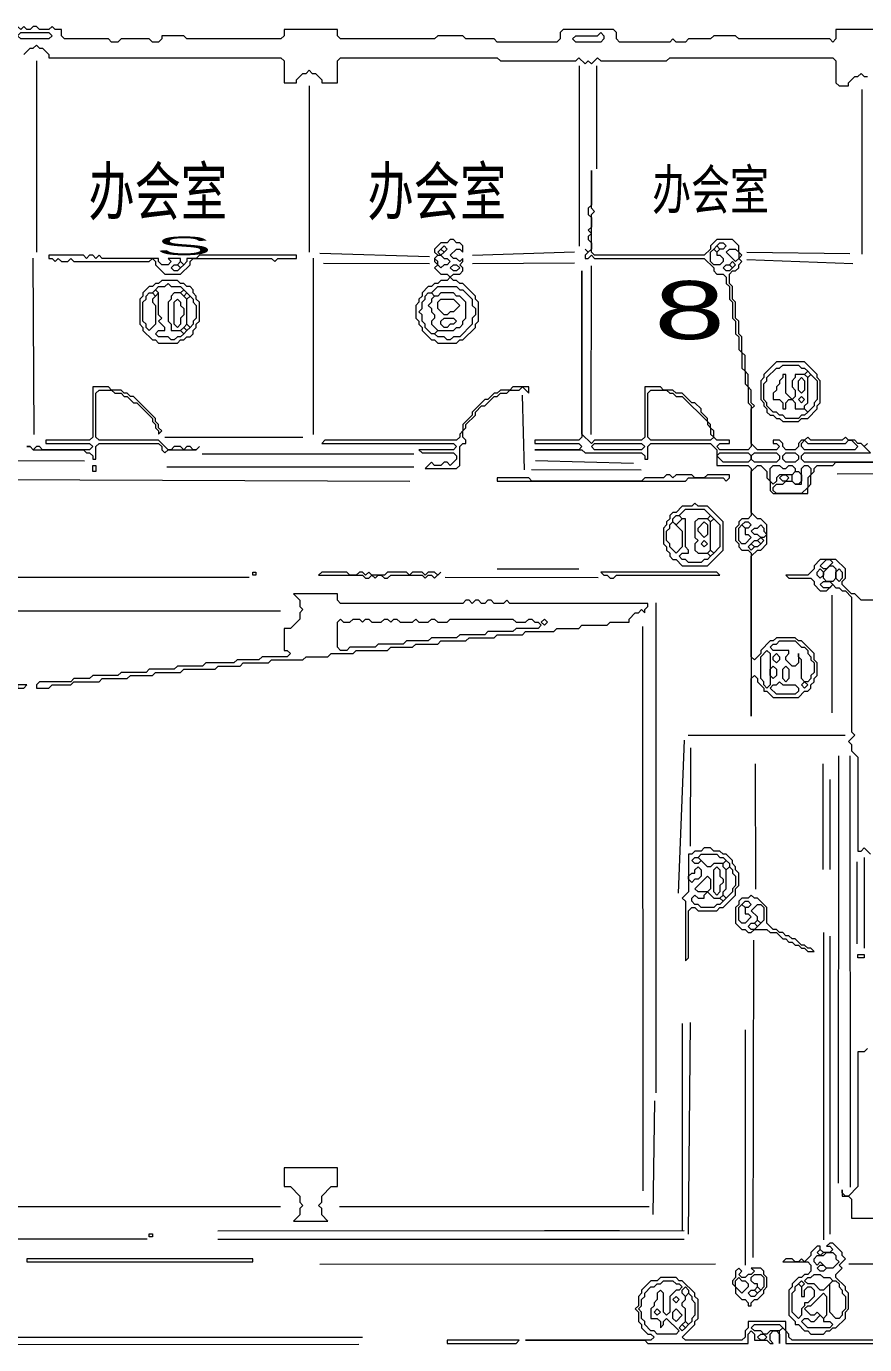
# Model space of a CAD drawing. Extents: x 10 to 1971, y 11 to 1392.
# Drawn here: x 1030.8 to 1298.1, y 613.6 to 1034 of the extents above; entities that cross this region are included whole.
import ezdxf

# ---------------------------------------------------------------- set-up
doc = ezdxf.new("R2010")
doc.units = 0
for name, color, linetype, lineweight in [('OCR_TEXT', 6, 'Continuous', 0), ('TRACE_CURVE', 6, 'Continuous', 0), ('TRACE_STRAIGHT', 5, 'Continuous', 0), ('TRACE_TEXT_SYMBOL', 6, 'Continuous', 0)]:
    doc.layers.add(name, color=color, linetype=linetype, lineweight=lineweight)
doc.styles.add('wqy-unicode', font='wqy-unicode.lff')

msp = doc.modelspace()

# ---------------------------------------------------------------- linework, layer by layer
at = {"layer": 'TRACE_CURVE', "color": 6}
for points in [[(1211, 988), (1211, 977), (1210, 976), (1210, 974), (1211, 973), (1211, 970), (1210, 969), (1211, 968), (1210, 967), (1210, 966), (1211, 965), (1211, 963), (1210, 962), (1209, 963), (1210, 962), (1209, 961), (1209, 960), (1210, 960), (1211, 961), (1212, 960), (1247, 960), (1250, 957), (1250, 956), (1251, 955), (1253, 955), (1254, 954), (1254, 952), (1255, 951), (1255, 947), (1256, 946), (1256, 941), (1257, 940), (1257, 936), (1258, 935), (1258, 931), (1259, 930), (1259, 925), (1260, 924), (1260, 920), (1261, 919), (1261, 914), (1262, 913), (1262, 900), (1261, 899), (1252, 899), (1251, 900), (1252, 901), (1255, 901), (1255, 902), (1251, 902), (1250, 903), (1250, 905), (1249, 906), (1249, 907), (1248, 908), (1248, 909), (1246, 911), (1246, 912), (1244, 914), (1243, 914), (1240, 917), (1238, 917), (1237, 918), (1234, 918)], [(1259, 935), (1258, 936), (1258, 940), (1257, 941), (1257, 946), (1256, 947), (1256, 951), (1255, 952), (1255, 955), (1256, 956), (1257, 956), (1258, 957), (1258, 958), (1259, 959), (1258, 960), (1259, 961), (1258, 962), (1258, 964), (1256, 966), (1251, 966), (1249, 964), (1249, 963), (1247, 961), (1212, 961), (1211, 962), (1211, 974), (1212, 975), (1211, 976), (1211, 988)], [(1234, 918), (1233, 919), (1228, 919), (1228, 903), (1227, 902), (1212, 902), (1211, 901), (1208, 904), (1208, 956), (1208, 903), (1207, 902), (1193, 902), (1193, 901), (1207, 901), (1208, 900), (1207, 899), (1193, 899), (1208, 899), (1209, 898), (1227, 898), (1228, 897), (1228, 896), (1229, 896), (1229, 900), (1230, 901), (1249, 901), (1251, 899), (1251, 894), (1261, 894), (1262, 893), (1262, 878), (1261, 877), (1259, 877), (1258, 876), (1258, 875), (1257, 874), (1257, 870), (1258, 869), (1258, 868), (1259, 867), (1261, 867), (1262, 866), (1262, 814), (1262, 826), (1263, 827), (1264, 826), (1264, 825), (1266, 823), (1266, 822), (1267, 822), (1269, 820), (1277, 820), (1279, 822), (1280, 822), (1281, 823), (1281, 824), (1282, 825), (1282, 826), (1283, 827), (1283, 831), (1282, 832), (1282, 834), (1278, 838), (1277, 838)], [(1342, 895), (1279, 895), (1278, 896), (1278, 897), (1279, 898), (1300, 898), (1298, 900), (1299, 901), (1298, 900), (1297, 901), (1296, 901), (1295, 902), (1293, 902), (1292, 903), (1291, 902), (1281, 902), (1280, 903), (1279, 902), (1278, 902), (1277, 901), (1277, 900), (1276, 899), (1273, 899), (1272, 900), (1272, 901), (1271, 902), (1269, 902), (1269, 901), (1270, 901), (1271, 900), (1270, 899), (1264, 899), (1262, 901), (1262, 912), (1263, 913), (1262, 914), (1262, 918), (1261, 919), (1261, 923), (1260, 924), (1260, 929), (1259, 930), (1259, 935)], [(1277, 838), (1276, 839), (1270, 839), (1269, 838), (1268, 838), (1265, 835), (1265, 834), (1263, 832), (1262, 833), (1262, 865), (1264, 867), (1265, 867), (1267, 869), (1267, 875), (1265, 877), (1264, 877), (1262, 879), (1262, 892), (1264, 894), (1265, 894), (1267, 892), (1267, 890), (1268, 889), (1268, 886), (1269, 885), (1280, 885), (1280, 887), (1281, 888), (1281, 891), (1282, 892), (1282, 893), (1283, 894), (1288, 894), (1289, 895), (1318, 895)], [(1304, 851), (1297, 851), (1295, 853), (1294, 853), (1291, 856), (1291, 857), (1292, 858), (1292, 861), (1289, 864), (1284, 864), (1282, 862), (1282, 861), (1280, 859), (1273, 859), (1274, 858), (1281, 858), (1282, 857), (1282, 856), (1284, 854), (1286, 854), (1288, 856), (1289, 855), (1290, 855), (1291, 854), (1292, 854), (1294, 852), (1294, 809), (1295, 808), (1293, 806), (1294, 805), (1294, 803), (1296, 801), (1296, 771), (1297, 771), (1298, 772), (1300, 770)], [(1299, 708), (1298, 707), (1296, 707), (1296, 664), (1293, 661), (1292, 661), (1291, 662), (1291, 663), (1291, 661), (1293, 661), (1294, 660), (1294, 654), (1302, 654)]]:
    msp.add_lwpolyline(points, dxfattribs=at)
for points in [[(1249, 962), (1250, 963), (1251, 962), (1251, 961), (1252, 961), (1253, 960), (1253, 959), (1252, 958), (1250, 958), (1249, 959)], [(1250, 963), (1251, 964), (1252, 963), (1251, 962)], [(1251, 964), (1252, 965), (1253, 965), (1254, 964), (1253, 963), (1252, 963)], [(1254, 962), (1255, 963), (1257, 963), (1258, 962), (1258, 960), (1257, 959)], [(1255, 958), (1256, 959), (1257, 958), (1256, 957)], [(1253, 957), (1254, 958), (1255, 958), (1256, 957), (1255, 956), (1254, 956)], [(1229, 917), (1230, 918), (1235, 918), (1236, 917), (1237, 917), (1238, 916), (1240, 916), (1248, 908), (1248, 907), (1249, 906), (1249, 904), (1250, 903), (1249, 902), (1230, 902), (1229, 903)], [(1211, 900), (1212, 901), (1227, 901), (1228, 900), (1227, 899), (1212, 899)], [(1278, 901), (1279, 902), (1280, 901), (1292, 901), (1293, 902), (1294, 902), (1296, 900), (1295, 899), (1279, 899), (1278, 900)], [(1251, 897), (1252, 898), (1261, 898), (1262, 897), (1262, 896), (1261, 895), (1253, 895)], [(1262, 897), (1263, 898), (1270, 898), (1271, 897), (1271, 896), (1270, 895), (1263, 895), (1262, 896)], [(1272, 897), (1273, 898), (1276, 898), (1277, 897), (1277, 896), (1276, 895), (1273, 895), (1272, 896)], [(1268, 893), (1269, 894), (1271, 894), (1272, 893), (1273, 893), (1274, 894), (1275, 894), (1276, 893), (1276, 892), (1275, 891), (1271, 891), (1270, 890), (1270, 889), (1269, 888), (1268, 889)], [(1278, 893), (1279, 894), (1280, 894), (1281, 893), (1281, 891), (1280, 890), (1280, 887), (1278, 885), (1270, 885), (1269, 886), (1269, 887), (1270, 888), (1272, 888), (1273, 889), (1275, 889), (1276, 888), (1278, 888)], [(1275, 891), (1276, 892), (1277, 892), (1278, 891), (1278, 889), (1277, 888), (1276, 888), (1275, 889)], [(1271, 890), (1272, 891), (1273, 891), (1274, 890), (1273, 889), (1272, 889)], [(1258, 874), (1259, 875), (1260, 874), (1260, 872), (1261, 872), (1262, 871), (1260, 869), (1259, 869), (1258, 870)], [(1259, 875), (1260, 876), (1261, 876), (1262, 875), (1261, 874), (1260, 874)], [(1264, 874), (1265, 875), (1266, 874), (1266, 873), (1267, 872), (1266, 871), (1265, 871), (1264, 872), (1263, 872), (1262, 873), (1263, 874)], [(1264, 870), (1265, 871), (1266, 870), (1265, 869)], [(1261, 868), (1262, 869), (1263, 868), (1262, 867)], [(1262, 869), (1263, 870), (1264, 870), (1265, 869), (1264, 868), (1263, 868)], [(1286, 864), (1287, 864), (1288, 863), (1286, 861), (1285, 861), (1284, 862)], [(1287, 862), (1288, 862), (1289, 861), (1289, 858), (1288, 857), (1286, 857), (1285, 858), (1285, 860)], [(1283, 860), (1284, 861), (1285, 860), (1285, 859), (1284, 858), (1283, 859)], [(1289, 860), (1290, 861), (1291, 860), (1291, 858), (1290, 857), (1289, 858)], [(1284, 856), (1285, 857), (1287, 857), (1288, 856), (1287, 855), (1285, 855)], [(1270, 837), (1271, 838), (1276, 838), (1278, 836), (1279, 836), (1280, 835), (1280, 834), (1281, 833), (1281, 832), (1282, 831), (1282, 828), (1281, 827), (1281, 826), (1280, 825), (1279, 825), (1278, 826), (1278, 832), (1277, 833), (1277, 834), (1277, 831), (1276, 830), (1275, 830), (1273, 832), (1273, 833), (1274, 834), (1274, 835), (1269, 835), (1268, 836), (1269, 837)], [(1267, 835), (1268, 834), (1268, 824), (1267, 823), (1266, 824), (1266, 825), (1265, 826), (1265, 833)], [(1269, 833), (1270, 834), (1271, 833), (1271, 832), (1270, 831), (1269, 832)], [(1268, 829), (1269, 830), (1270, 829), (1270, 827), (1269, 826), (1268, 827)], [(1272, 829), (1273, 830), (1274, 829), (1274, 826), (1273, 825), (1272, 826)], [(1270, 824), (1271, 825), (1272, 824), (1276, 824), (1277, 823), (1277, 822), (1276, 821), (1270, 821), (1268, 823), (1269, 824)], [(1278, 824), (1279, 825), (1280, 824), (1279, 823)]]:
    msp.add_lwpolyline(points, close=True, dxfattribs=at)
at = {"layer": 'TRACE_STRAIGHT', "color": 5}
for p, q in [((1034, 1023), (1034, 962)), ((1207.05, 1021.38), (1207.13, 963.87)), ((1212.64, 1021.38), (1212.65, 988.62)), ((1121, 1015), (1121, 962)), ((1297.35, 961.38), (1297.38, 1013.88)), ((1032.86, 960.12), (1033.23, 903.86)), ((1122.38, 903.87), (1122.39, 960.12)), ((1124.38, 961.67), (1159.39, 960.64)), ((1125.62, 958.52), (1159.37, 958.36)), ((1173.1, 961.02), (1205.64, 962.08)), ((1173.12, 958.36), (1205.63, 958.56)), ((1260.61, 959.61), (1294.36, 958.36)), ((1260.62, 961.96), (1293.4, 961.61)), ((1210.88, 903.87), (1211.08, 957.63)), ((1188.89, 916.36), (1189.52, 892.63)), ((1075, 903), (1119, 903)), ((1016.88, 895.63), (1049.38, 895.49)), ((1086.88, 897.65), (1154.38, 897.64)), ((1193.14, 895.51), (1224.4, 894.67)), ((1075.62, 893.53), (1154.37, 893.5)), ((1191.88, 892.72), (1226.87, 892.6)), ((1289.38, 891.35), (1318.12, 891.37)), ((1018.12, 889.47), (1153.13, 889)), ((1020.62, 858.4), (1101.88, 858.38)), ((1164.37, 858.32), (1213.13, 858.25)), ((1181, 861), (1207, 861)), ((1231.69, 693.88), (1231.69, 850.12)), ((1287.64, 852.63), (1287.7, 815.12)), ((865.63, 847.66), (1111.88, 847.59)), ((1227.29, 842.63), (1227.41, 662.63)), ((1241.87, 807.96), (1291.88, 807.94)), ((1238.75, 757.55), (1240.7, 806.37)), ((1242.6, 772.62), (1242.68, 803.88)), ((1263.28, 798.88), (1263.29, 758.87)), ((1284.86, 765.12), (1284.88, 798.87)), ((1289.84, 665.12), (1289.91, 801.38)), ((1293.41, 801.37), (1293.49, 663.87)), ((1287.1, 765.12), (1287.17, 793.88)), ((1295.62, 767.62), (1295.62, 741.38)), ((1298, 769), (1298, 740)), ((1285, 745), (1285, 647)), ((1262.59, 641.37), (1262.84, 742.63)), ((1287.11, 648.88), (1287.12, 743.88)), ((1240, 716), (1240, 650)), ((1241.95, 648.86), (1242.58, 716.39)), ((1260, 714), (1260, 639)), ((1230.66, 655.14), (1231.18, 691.4)), ((865.63, 657.66), (1111.88, 657.63)), ((1130.63, 657.68), (1229.38, 657.63)), ((1091.88, 649.88), (1240.63, 649.98)), ((1196, 650), (1220, 650)), ((853.12, 647.3), (1069.38, 647.33)), ((1091.88, 647.3), (1240.62, 647.29)), ((1124.37, 639.33), (1250.62, 639.35)), ((1293.12, 639.38), (1323.13, 639.29)), ((999, 616), (1138, 616)), ((1013.13, 613.62), (1136.88, 613.81))]:
    msp.add_line(p, q, dxfattribs=at)
at = {"layer": 'TRACE_TEXT_SYMBOL', "color": 6}
for points in [[(1073, 1029), (1071, 1029), (1070, 1030), (1061, 1030), (1060, 1029), (1058, 1029), (1057, 1030), (1043, 1030), (1042, 1031), (1042, 1033), (1040, 1033), (1039, 1034), (1038, 1033), (1035, 1033), (1034, 1034), (1033, 1034), (1032, 1033), (1031, 1033), (1030, 1034), (1029, 1033), (1028, 1034)], [(1306, 1033), (1289, 1033), (1289, 1030), (1288, 1029), (1287, 1030), (1258, 1030), (1257, 1031), (1250, 1031), (1249, 1030), (1242, 1030), (1241, 1029), (1238, 1029), (1237, 1030), (1236, 1029), (1220, 1029), (1219, 1030), (1219, 1032), (1218, 1033), (1202, 1033), (1201, 1032), (1201, 1030), (1200, 1029), (1181, 1029), (1180, 1030), (1171, 1030), (1170, 1031), (1162, 1031), (1161, 1030), (1131, 1030), (1130, 1031), (1130, 1033), (1113, 1033), (1113, 1031), (1112, 1030), (1082, 1030), (1081, 1031), (1074, 1031), (1074, 1030), (1073, 1029)], [(1030, 1025), (1032, 1027), (1033, 1027), (1034, 1028), (1035, 1027), (1036, 1027), (1038, 1025), (1038, 1024), (1112, 1024), (1113, 1023), (1113, 1016), (1117, 1016), (1117, 1017), (1119, 1019), (1120, 1019), (1121, 1020), (1122, 1019), (1123, 1019), (1125, 1017), (1125, 1016), (1130, 1016), (1130, 1023), (1131, 1024), (1181, 1024), (1182, 1023), (1206, 1023), (1207, 1024), (1209, 1022), (1210, 1023), (1211, 1022), (1213, 1024), (1214, 1023), (1235, 1023), (1236, 1024), (1288, 1024), (1289, 1023), (1289, 1016), (1290, 1015), (1293, 1015), (1293, 1016), (1295, 1018), (1296, 1018), (1297, 1019), (1298, 1018), (1299, 1018)], [(1052, 919), (1052, 903), (1051, 902), (1037, 902), (1037, 901), (1051, 901), (1052, 900), (1051, 899), (1036, 899), (1035, 900), (1034, 900), (1033, 899), (1032, 900), (1031, 900), (1032, 900), (1033, 899), (1049, 899), (1050, 898), (1051, 898), (1052, 897), (1052, 896), (1053, 896), (1053, 900), (1054, 901), (1073, 901), (1074, 900), (1074, 899), (1075, 898), (1076, 899), (1085, 899), (1086, 900), (1085, 899), (1084, 899), (1083, 900), (1082, 900), (1081, 899), (1080, 900), (1078, 900), (1077, 899), (1076, 899), (1073, 902), (1054, 902), (1053, 903), (1053, 917), (1054, 918), (1058, 918), (1059, 917), (1061, 917), (1062, 916), (1063, 916), (1065, 914), (1066, 914), (1071, 909), (1071, 908), (1072, 907), (1072, 906), (1073, 905), (1073, 904), (1074, 905), (1073, 906), (1073, 907), (1072, 908), (1072, 909), (1065, 916)], [(1065, 916), (1064, 916), (1063, 917), (1062, 917), (1061, 918), (1058, 918), (1057, 919), (1052, 919)], [(1116, 853), (1118, 851), (1118, 849), (1119, 848), (1118, 847), (1118, 845), (1115, 842), (1113, 842), (1113, 835), (1114, 835), (1115, 834), (1114, 833), (1106, 833), (1105, 832), (1098, 832), (1097, 831), (1088, 831), (1087, 830), (1079, 830), (1078, 829), (1070, 829), (1069, 828), (1061, 828), (1060, 827), (1052, 827), (1051, 826), (1046, 826), (1045, 825), (1035, 825), (1034, 824), (1034, 823), (1038, 823), (1039, 824), (1045, 824), (1046, 825), (1054, 825), (1055, 826), (1063, 826), (1064, 827), (1071, 827), (1072, 828), (1080, 828), (1081, 829), (1091, 829), (1092, 830), (1099, 830), (1100, 831), (1108, 831), (1109, 832), (1119, 832), (1120, 833), (1127, 833), (1128, 834), (1135, 834), (1136, 835), (1146, 835), (1147, 836), (1154, 836), (1155, 837), (1162, 837), (1163, 838), (1171, 838), (1172, 839), (1180, 839)], [(1180, 839), (1181, 840), (1189, 840), (1190, 841), (1199, 841), (1200, 842), (1207, 842), (1208, 843), (1216, 843), (1217, 844), (1223, 844), (1223, 845), (1225, 847), (1226, 847), (1227, 848), (1228, 847), (1228, 848), (1229, 849), (1229, 850), (1185, 850), (1184, 851), (1183, 850), (1180, 850), (1179, 851), (1178, 851), (1177, 850), (1176, 850), (1175, 851), (1174, 851), (1173, 850), (1172, 851), (1171, 851), (1170, 850), (1131, 850), (1130, 851), (1130, 853), (1116, 853)], [(1323, 615), (1275, 615), (1274, 616), (1274, 617), (1273, 618), (1273, 621), (1261, 621), (1261, 619), (1260, 618), (1260, 616), (1259, 615), (1241, 615), (1240, 616), (1244, 620), (1244, 621), (1245, 622), (1245, 628), (1244, 629), (1244, 630), (1240, 634), (1239, 634), (1238, 635), (1233, 635), (1232, 634), (1230, 634), (1227, 631), (1227, 630), (1226, 629), (1226, 626), (1225, 625), (1226, 624), (1226, 621), (1227, 620), (1227, 619), (1229, 617), (1230, 617), (1231, 616), (1230, 615), (1190, 615), (1228, 615), (1229, 614), (1261, 614), (1261, 617), (1262, 618), (1263, 617), (1263, 615), (1267, 615), (1268, 614), (1269, 614), (1268, 615), (1268, 617), (1269, 618), (1270, 618), (1271, 617), (1271, 614), (1271, 618), (1272, 619), (1273, 618), (1273, 614), (1323, 614)]]:
    msp.add_lwpolyline(points, dxfattribs=at)
for points in [[(1028, 1031), (1029, 1032), (1038, 1032), (1039, 1031), (1038, 1030), (1029, 1030)], [(1213, 1031), (1214, 1032), (1215, 1031), (1215, 1030), (1214, 1029), (1206, 1029), (1205, 1030), (1206, 1031)], [(1166, 966), (1165, 965), (1163, 965), (1161, 963), (1161, 962), (1162, 961), (1161, 960), (1161, 959), (1162, 958), (1161, 957), (1163, 955), (1165, 955), (1166, 954), (1165, 953), (1163, 953), (1162, 952), (1161, 952), (1160, 951), (1159, 951), (1157, 949), (1157, 948), (1156, 947), (1156, 946), (1155, 945), (1155, 941), (1156, 940), (1156, 939), (1157, 938), (1157, 937), (1160, 934), (1161, 934), (1162, 933), (1168, 933), (1169, 934), (1170, 934), (1174, 938), (1174, 939), (1175, 940), (1175, 946), (1174, 947), (1174, 948), (1170, 952), (1169, 952), (1168, 953), (1167, 953), (1166, 954), (1167, 955), (1169, 955), (1170, 956), (1170, 957), (1169, 958), (1170, 959), (1170, 960), (1169, 959), (1168, 960), (1167, 960), (1166, 961), (1168, 963), (1169, 963), (1170, 962), (1170, 964), (1169, 965), (1168, 965), (1167, 966)], [(1162, 962), (1163, 963), (1164, 962), (1163, 961)], [(1163, 963), (1164, 964), (1165, 963), (1164, 962)], [(1038, 961), (1038, 960), (1039, 960), (1040, 959), (1041, 960), (1042, 959), (1044, 959), (1045, 960), (1046, 959), (1070, 959), (1071, 960), (1072, 959), (1072, 958), (1075, 955), (1080, 955), (1083, 958), (1083, 959), (1084, 960), (1109, 960), (1110, 959), (1111, 960), (1117, 960), (1117, 961), (1086, 961), (1085, 960), (1082, 960), (1082, 959), (1081, 958), (1080, 959), (1080, 960), (1076, 960), (1077, 959), (1076, 958), (1074, 958), (1073, 959), (1073, 960), (1055, 960), (1054, 961), (1053, 960), (1052, 961), (1051, 961), (1050, 960), (1049, 961)], [(1079, 958), (1080, 959), (1081, 958), (1080, 957)], [(1161, 960), (1162, 961), (1163, 961), (1164, 960), (1165, 960), (1166, 959), (1165, 958), (1164, 958), (1163, 957), (1162, 958), (1162, 959)], [(1077, 957), (1078, 958), (1079, 958), (1080, 957), (1079, 956), (1078, 956)], [(1166, 957), (1167, 958), (1168, 958), (1169, 957), (1168, 956), (1167, 956)], [(1074, 953), (1073, 952), (1072, 952), (1071, 951), (1070, 951), (1068, 949), (1068, 948), (1067, 947), (1067, 939), (1068, 938), (1068, 937), (1071, 934), (1072, 934), (1073, 933), (1079, 933), (1080, 934), (1081, 934), (1082, 935), (1083, 935), (1084, 936), (1084, 937), (1085, 938), (1085, 939), (1086, 940), (1086, 946), (1085, 947), (1085, 948), (1084, 949), (1084, 950), (1083, 951), (1082, 951), (1081, 952), (1080, 952), (1079, 953)], [(1075, 951), (1076, 952), (1077, 951), (1080, 951), (1081, 950), (1080, 949), (1078, 949), (1077, 948), (1077, 947), (1076, 946), (1076, 940), (1077, 939), (1077, 937), (1080, 937), (1081, 936), (1080, 935), (1079, 935), (1078, 934), (1077, 934), (1076, 935), (1073, 935), (1072, 936), (1073, 937), (1075, 937), (1075, 938), (1073, 940), (1074, 941), (1073, 942), (1073, 949), (1072, 950), (1073, 951)], [(1162, 951), (1168, 951), (1169, 950), (1170, 950), (1173, 947), (1173, 945), (1174, 944), (1174, 942), (1173, 941), (1173, 939), (1169, 935), (1167, 935), (1166, 934), (1165, 934), (1164, 935), (1162, 935), (1161, 936), (1162, 937), (1167, 937), (1168, 938), (1169, 938), (1170, 939), (1170, 940), (1171, 941), (1171, 946), (1169, 948), (1168, 948), (1167, 949), (1163, 949), (1162, 948), (1161, 948), (1160, 949)], [(1069, 948), (1070, 949), (1071, 949), (1072, 948), (1071, 947), (1071, 946), (1072, 945), (1072, 939), (1070, 937), (1069, 938), (1069, 939), (1068, 940), (1068, 946), (1069, 947)], [(1071, 949), (1072, 950), (1073, 949), (1072, 948)], [(1078, 946), (1079, 947), (1080, 946), (1080, 945), (1081, 944), (1081, 942), (1080, 941), (1080, 939), (1079, 938), (1078, 939)], [(1080, 949), (1081, 950), (1082, 949), (1081, 948)], [(1081, 948), (1082, 949), (1083, 948), (1082, 947)], [(1082, 947), (1083, 948), (1084, 947), (1084, 946), (1085, 945), (1085, 941), (1084, 940), (1084, 939), (1083, 938), (1082, 939)], [(1158, 948), (1159, 949), (1160, 949), (1161, 948), (1160, 947), (1160, 946), (1159, 945), (1160, 944), (1160, 943), (1161, 942), (1161, 941), (1160, 940), (1160, 939), (1162, 937), (1161, 936), (1160, 936), (1158, 938), (1158, 939), (1157, 940), (1157, 942), (1156, 943), (1157, 944), (1157, 946), (1158, 947)], [(1162, 946), (1163, 947), (1167, 947), (1169, 945), (1167, 943), (1166, 943), (1165, 942), (1164, 942), (1162, 944)], [(1080, 937), (1081, 938), (1082, 937), (1081, 936)], [(1081, 938), (1082, 939), (1083, 938), (1082, 937)], [(1163, 940), (1164, 941), (1167, 941), (1168, 940), (1167, 939), (1166, 939), (1165, 938), (1164, 938), (1163, 939)], [(1270, 927), (1266, 923), (1266, 922), (1265, 921), (1265, 915), (1266, 914), (1266, 913), (1267, 912), (1267, 911), (1268, 910), (1269, 910), (1270, 909), (1271, 909), (1272, 908), (1277, 908), (1278, 909), (1280, 909), (1283, 912), (1283, 913), (1284, 914), (1284, 921), (1283, 922), (1283, 923), (1279, 927)], [(1271, 925), (1272, 926), (1277, 926), (1278, 925), (1279, 925), (1280, 924), (1279, 923), (1276, 923), (1276, 922), (1275, 921), (1275, 919), (1276, 918), (1276, 916), (1275, 915), (1273, 917), (1273, 923), (1272, 923), (1272, 922), (1271, 921), (1271, 920), (1270, 919), (1270, 918), (1269, 917), (1269, 915), (1271, 915), (1272, 914), (1272, 912), (1273, 912), (1273, 914), (1274, 915), (1275, 915), (1276, 914), (1276, 912), (1279, 912), (1280, 911), (1279, 910), (1278, 910), (1277, 909), (1273, 909), (1272, 910), (1271, 910), (1270, 911), (1269, 911), (1267, 913), (1267, 914), (1266, 915), (1266, 920), (1267, 921), (1267, 922), (1270, 925)], [(1277, 921), (1278, 922), (1279, 921), (1279, 918), (1278, 917), (1277, 918)], [(1279, 923), (1280, 924), (1281, 923), (1280, 922)], [(1280, 922), (1281, 923), (1283, 921), (1283, 915), (1282, 914), (1282, 913), (1280, 911), (1279, 912), (1279, 913), (1280, 914)], [(1186, 919), (1185, 918), (1182, 918), (1181, 917), (1180, 917), (1178, 915), (1177, 915), (1173, 911), (1173, 910), (1170, 907), (1170, 905), (1169, 904), (1169, 903), (1168, 902), (1126, 902), (1125, 901), (1167, 901), (1168, 900), (1167, 899), (1156, 899), (1157, 898), (1167, 898), (1168, 897), (1168, 896), (1166, 894), (1165, 895), (1164, 895), (1163, 894), (1161, 894), (1160, 895), (1158, 893), (1168, 893), (1169, 894), (1169, 900), (1170, 901), (1171, 901), (1171, 902), (1170, 903), (1170, 905), (1171, 906), (1171, 907), (1174, 910), (1174, 911), (1176, 913), (1177, 913), (1180, 916), (1181, 916), (1182, 917), (1184, 917), (1185, 918), (1188, 918), (1189, 919), (1191, 917), (1191, 919)], [(1277, 915), (1278, 916), (1279, 915), (1278, 914)], [(1052, 894), (1053, 894), (1053, 892), (1052, 892)], [(1235, 891), (1234, 890), (1228, 890), (1227, 889), (1192, 889), (1191, 890), (1181, 890), (1181, 889), (1241, 889), (1242, 890), (1253, 890), (1254, 889), (1255, 890), (1255, 891), (1248, 891), (1247, 890), (1244, 890), (1243, 891), (1238, 891), (1237, 890), (1236, 891)], [(1244, 882), (1243, 881), (1240, 881), (1238, 879), (1237, 879), (1236, 878), (1236, 877), (1235, 876), (1235, 875), (1234, 874), (1234, 869), (1235, 868), (1235, 867), (1236, 866), (1236, 865), (1237, 864), (1238, 864), (1240, 862), (1248, 862), (1253, 867), (1253, 876), (1248, 881), (1245, 881)], [(1241, 880), (1247, 880), (1249, 878), (1248, 877), (1245, 877), (1244, 876), (1244, 871), (1245, 870), (1244, 869), (1244, 867), (1245, 866), (1248, 866), (1249, 865), (1248, 864), (1247, 864), (1246, 863), (1242, 863), (1241, 864), (1240, 864), (1239, 865), (1240, 866), (1242, 866), (1242, 867), (1241, 868), (1241, 877), (1240, 877), (1239, 878)], [(1236, 875), (1237, 876), (1240, 873), (1240, 868), (1238, 866), (1236, 868), (1236, 869), (1235, 870), (1235, 873), (1236, 874)], [(1237, 877), (1238, 878), (1239, 878), (1240, 877), (1238, 875), (1237, 876)], [(1247, 876), (1248, 875), (1248, 872), (1247, 871), (1245, 873), (1245, 874)], [(1248, 877), (1249, 878), (1250, 877), (1249, 876)], [(1249, 876), (1250, 877), (1252, 875), (1252, 868), (1250, 866), (1249, 867)], [(1246, 869), (1247, 870), (1248, 869), (1247, 868)], [(1248, 866), (1249, 867), (1250, 866), (1249, 865)], [(1103, 860), (1104, 860), (1104, 859), (1103, 859)], [(1125, 860), (1124, 859), (1138, 859), (1139, 858), (1140, 858), (1141, 859), (1142, 858), (1143, 859), (1144, 859), (1145, 858), (1146, 858), (1147, 859), (1157, 859), (1158, 858), (1159, 859), (1160, 859), (1161, 858), (1163, 860), (1162, 859), (1161, 860), (1159, 860), (1158, 859), (1157, 860), (1154, 860), (1153, 859), (1152, 860), (1146, 860), (1145, 859), (1141, 859), (1140, 860), (1139, 859), (1138, 860), (1137, 860), (1136, 859), (1134, 859), (1133, 860)], [(1214, 860), (1215, 859), (1216, 859), (1217, 858), (1218, 858), (1219, 859), (1252, 859), (1251, 860)], [(1130, 844), (1131, 845), (1132, 844), (1134, 844), (1135, 845), (1137, 845), (1138, 844), (1139, 845), (1140, 845), (1141, 844), (1144, 844), (1145, 845), (1146, 845), (1147, 844), (1148, 845), (1149, 845), (1150, 844), (1154, 844), (1155, 845), (1156, 844), (1159, 844), (1160, 845), (1161, 845), (1162, 844), (1165, 844), (1166, 845), (1186, 845), (1187, 844), (1190, 844), (1191, 845), (1192, 845), (1193, 844), (1194, 844), (1195, 843), (1194, 842), (1187, 842), (1186, 841), (1178, 841), (1177, 840), (1169, 840), (1168, 839), (1160, 839), (1159, 838), (1152, 838), (1151, 837), (1143, 837), (1142, 836), (1134, 836), (1133, 835), (1131, 835), (1130, 836)], [(1195, 844), (1196, 845), (1197, 844), (1196, 843)], [(1028, 824), (1028, 823), (1030, 823), (1031, 824)], [(1247, 772), (1246, 771), (1244, 771), (1243, 770), (1242, 770), (1242, 758), (1240, 756), (1241, 755), (1241, 736), (1242, 737), (1242, 752), (1243, 753), (1244, 753), (1245, 752), (1251, 752), (1252, 753), (1253, 753), (1257, 757), (1257, 759), (1258, 760), (1258, 764), (1257, 765), (1257, 766), (1256, 767), (1256, 768), (1254, 770), (1253, 770), (1252, 771), (1250, 771), (1249, 772)], [(1245, 769), (1246, 770), (1251, 770), (1252, 769), (1253, 769), (1254, 768), (1253, 767), (1250, 767), (1249, 766), (1248, 766)], [(1244, 765), (1245, 766), (1246, 765), (1246, 763), (1245, 762), (1244, 762), (1243, 761), (1242, 762), (1242, 763), (1243, 764), (1244, 764)], [(1243, 768), (1244, 769), (1245, 769), (1246, 768), (1245, 767), (1244, 767)], [(1250, 765), (1251, 766), (1252, 765), (1252, 763), (1253, 762), (1253, 761), (1252, 760), (1252, 758), (1251, 757), (1250, 758)], [(1253, 767), (1254, 768), (1255, 767), (1255, 766), (1254, 765), (1253, 766)], [(1254, 765), (1255, 766), (1256, 765), (1256, 764), (1257, 763), (1257, 760), (1256, 759), (1256, 758), (1254, 756), (1253, 757), (1253, 758), (1254, 759)], [(1248, 763), (1249, 762), (1249, 759), (1248, 758), (1245, 758), (1244, 759)], [(1247, 757), (1248, 758), (1250, 756), (1252, 756), (1253, 755), (1252, 754), (1251, 754), (1250, 753), (1246, 753), (1245, 754), (1244, 754), (1243, 755), (1243, 756), (1244, 757), (1245, 756), (1247, 756)], [(1252, 756), (1253, 757), (1254, 756), (1253, 755)], [(1262, 757), (1261, 756), (1259, 756), (1258, 755), (1258, 754), (1257, 753), (1257, 748), (1259, 746), (1260, 746), (1261, 745), (1262, 745), (1263, 746), (1267, 746), (1268, 745), (1270, 745), (1272, 743), (1273, 743), (1274, 742), (1275, 742), (1276, 741), (1277, 741), (1278, 740), (1279, 740), (1280, 739), (1282, 739), (1281, 740), (1280, 740), (1279, 741), (1278, 741), (1276, 743), (1275, 743), (1274, 744), (1273, 744), (1272, 745), (1271, 745), (1270, 746), (1269, 746), (1267, 748), (1267, 753), (1264, 756), (1263, 756)], [(1258, 753), (1259, 754), (1260, 753), (1260, 751), (1261, 751), (1262, 750), (1260, 748), (1259, 748), (1258, 749)], [(1259, 754), (1260, 755), (1261, 755), (1262, 754), (1261, 753), (1260, 753)], [(1264, 754), (1265, 754), (1266, 753), (1266, 749), (1265, 748), (1264, 749), (1264, 750), (1262, 752)], [(1263, 748), (1264, 749), (1265, 748), (1264, 747)], [(1261, 747), (1262, 748), (1263, 748), (1264, 747), (1263, 746), (1262, 746)], [(1296, 738), (1298, 738), (1298, 737), (1296, 737)], [(1113, 670), (1113, 664), (1115, 664), (1118, 661), (1118, 659), (1119, 658), (1118, 657), (1118, 655), (1116, 653), (1127, 653), (1125, 655), (1125, 657), (1124, 658), (1125, 659), (1125, 661), (1128, 664), (1130, 664), (1130, 670)], [(1070, 649), (1071, 649), (1071, 648), (1070, 648)], [(1287, 646), (1286, 645), (1287, 645), (1288, 644), (1287, 643), (1285, 643), (1284, 644), (1284, 645), (1283, 645), (1281, 643), (1281, 642), (1279, 640), (1278, 641), (1277, 640), (1276, 640), (1275, 641), (1273, 641), (1272, 640), (1280, 640), (1281, 639), (1281, 637), (1280, 636), (1279, 636), (1278, 635), (1277, 635), (1275, 633), (1275, 632), (1274, 631), (1274, 623), (1276, 621), (1276, 620), (1277, 620), (1279, 618), (1280, 618), (1281, 617), (1285, 617), (1286, 618), (1287, 618), (1288, 619), (1289, 619), (1292, 622), (1292, 624), (1293, 625), (1293, 630), (1292, 631), (1292, 632), (1289, 635), (1289, 636), (1291, 638), (1290, 639), (1292, 641), (1291, 642), (1291, 643), (1288, 646)], [(1283, 643), (1284, 644), (1285, 643), (1284, 642)], [(1031, 641), (1031, 640), (1103, 640), (1103, 641)], [(1285, 642), (1286, 643), (1288, 643), (1289, 642), (1289, 641), (1290, 640), (1288, 638), (1286, 638), (1284, 640), (1283, 639), (1282, 640), (1282, 641), (1283, 642)], [(1283, 638), (1284, 639), (1285, 639), (1286, 638), (1285, 637), (1284, 637)], [(1258, 638), (1257, 637), (1257, 635), (1256, 634), (1256, 633), (1257, 632), (1257, 630), (1259, 628), (1260, 628), (1261, 627), (1261, 626), (1262, 626), (1262, 627), (1263, 628), (1264, 628), (1266, 630), (1266, 631), (1267, 632), (1267, 635), (1266, 636), (1266, 637), (1265, 638), (1262, 638), (1263, 637), (1262, 636), (1261, 636), (1260, 635), (1259, 635), (1258, 636), (1259, 637)], [(1257, 634), (1258, 635), (1259, 634), (1260, 634), (1261, 633), (1261, 632), (1259, 630), (1257, 632)], [(1262, 635), (1263, 636), (1265, 636), (1266, 635), (1266, 632), (1265, 631), (1264, 632), (1264, 633), (1263, 633), (1262, 634)], [(1281, 635), (1282, 636), (1284, 636), (1285, 635), (1287, 635), (1288, 634), (1285, 631), (1284, 631), (1282, 633), (1280, 633), (1279, 634), (1280, 635)], [(1233, 633), (1234, 634), (1237, 634), (1238, 633), (1239, 633), (1240, 632), (1239, 631), (1238, 631), (1236, 629), (1236, 624), (1235, 623), (1234, 624), (1234, 630), (1233, 631), (1232, 630), (1232, 628), (1231, 627), (1231, 626), (1230, 625), (1230, 622), (1232, 622), (1233, 621), (1233, 619), (1234, 620), (1234, 621), (1235, 622), (1239, 618), (1238, 617), (1232, 617), (1231, 618), (1230, 618), (1228, 620), (1228, 621), (1227, 622), (1227, 624), (1226, 625), (1227, 626), (1227, 628), (1228, 629), (1228, 630), (1230, 632), (1231, 632), (1232, 633)], [(1240, 631), (1241, 632), (1242, 631), (1242, 630), (1241, 629), (1240, 630)], [(1261, 630), (1262, 631), (1263, 631), (1264, 630), (1263, 629), (1262, 629)], [(1263, 631), (1264, 632), (1265, 631), (1264, 630)], [(1276, 632), (1277, 633), (1278, 632), (1278, 629), (1279, 629), (1279, 631), (1280, 632), (1281, 632), (1282, 631), (1282, 629), (1280, 627), (1279, 627), (1279, 626), (1278, 625), (1278, 623), (1277, 622), (1275, 624), (1275, 630), (1276, 631)], [(1277, 633), (1278, 634), (1279, 633), (1278, 632)], [(1287, 633), (1288, 634), (1289, 634), (1290, 633), (1290, 632), (1291, 631), (1291, 630), (1292, 629), (1292, 625), (1291, 624), (1291, 623), (1290, 622), (1289, 622), (1287, 624)], [(1237, 628), (1238, 629), (1239, 628), (1238, 627)], [(1241, 629), (1242, 630), (1243, 629), (1243, 628), (1244, 627), (1244, 623), (1243, 622), (1243, 621), (1242, 620), (1241, 621), (1241, 625), (1240, 626), (1240, 627), (1241, 628)], [(1285, 630), (1286, 629), (1286, 623), (1285, 622), (1283, 624), (1282, 623), (1281, 623), (1279, 625), (1280, 626), (1281, 626)], [(1231, 624), (1232, 625), (1233, 624), (1232, 623)], [(1237, 624), (1238, 625), (1240, 623), (1238, 621), (1237, 622)], [(1284, 623), (1285, 622), (1285, 621), (1287, 621), (1288, 620), (1287, 619), (1280, 619), (1278, 621), (1279, 622), (1280, 622), (1281, 621), (1282, 621)], [(1239, 619), (1240, 620), (1241, 619), (1240, 618)], [(1240, 620), (1241, 621), (1242, 620), (1241, 619)], [(1262, 619), (1263, 620), (1271, 620), (1272, 619), (1271, 618), (1268, 618), (1267, 617), (1266, 617), (1265, 618), (1263, 618)], [(1165, 615), (1165, 614), (1187, 614), (1188, 615)], [(1264, 616), (1265, 617), (1266, 617), (1267, 616), (1266, 615), (1265, 615)]]:
    msp.add_lwpolyline(points, close=True, dxfattribs=at)

# ---------------------------------------------------------------- texts
at = {"layer": 'OCR_TEXT', "color": 6, "style": 'wqy-unicode'}
for s, height, width, p in [('办会室', 15.026, 0.72, (1050.58, 973.89)), ('办会室', 15.026, 0.72, (1139.58, 973.89)), ('办会室', 12.654, 0.72, (1230.36, 975.59)), ('S', 5.86, 3.440517, (1072, 961.08)), ('8', 18.55, 1.640569, (1231, 934.25))]:
    msp.add_text(s, height=height, dxfattribs=dict(at, width=width)).set_placement(p)

doc.saveas('drawing.dxf')
